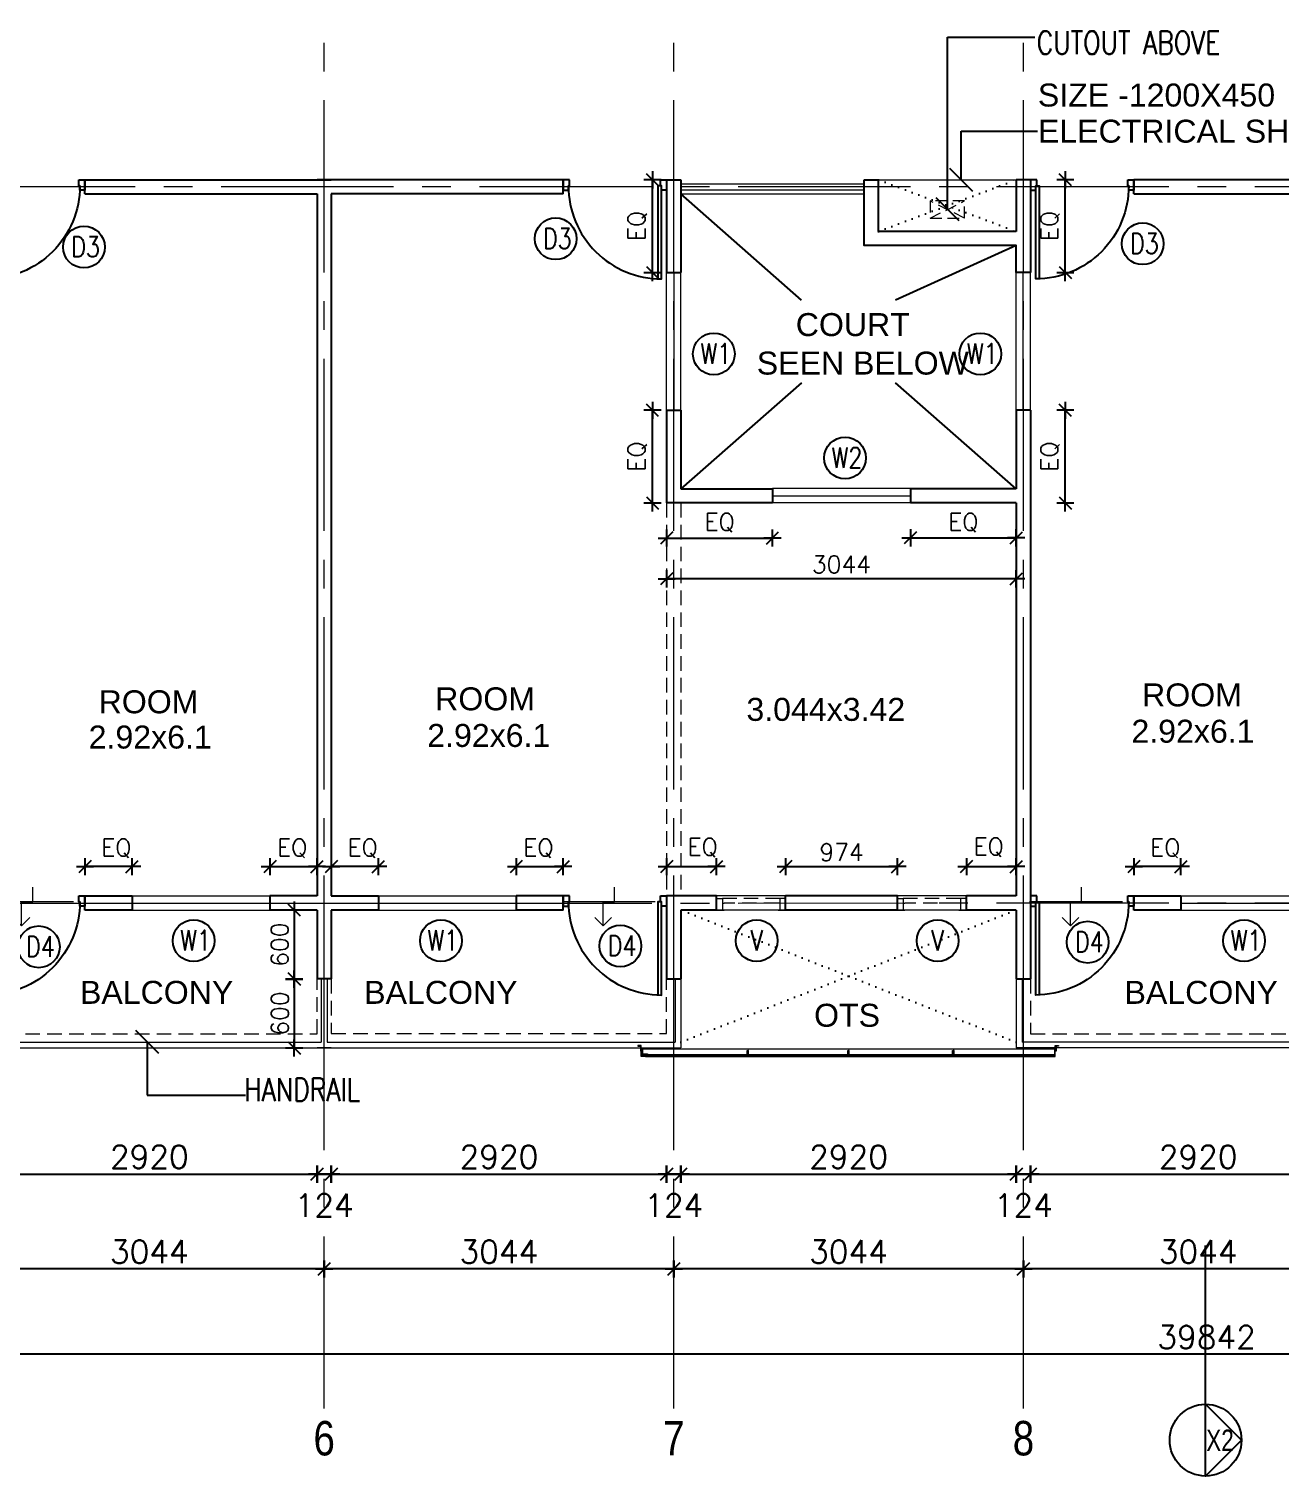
# Model space of a CAD drawing. Header units: inches. Extents: x -234845 to -176446, y -524542 to -442800.
# Drawn here: x -213584 to -202691, y -489411 to -476812 of the extents above; entities that cross this region are included whole.
import ezdxf
from ezdxf.enums import TextEntityAlignment as Align

# ---------------------------------------------------------------- set-up
doc = ezdxf.new("R2010")
doc.units = ezdxf.units.IN
doc.header["$MEASUREMENT"] = 0
doc.header["$PDMODE"] = 34
doc.header["$PDSIZE"] = -10
for name, pattern in [('CENTER2', [1.125, 0.75, -0.125, 0.125, -0.125]), ('DASHED', [19.05, 12.7, -6.35]), ('DOT2', [0.125, 0, -0.125]), ('HIDDEN', [0.375, 0.25, -0.125])]:
    doc.linetypes.add(name, pattern=pattern)
for name, color, linetype in [('ADOOR', 14, 'Continuous'), ('arrow', 23, 'Continuous'), ('Dim dotted', 30, 'Continuous'), ('Dimension', 10, 'Continuous'), ('DOOR', 34, 'Continuous'), ('GA', 4, 'Continuous'), ('GFRG PANELS', 4, 'Continuous'), ('GRID-TAGS', 31, 'Continuous'), ('MISC', 2, 'Continuous'), ('rail', 11, 'Continuous'), ('SECTIONS', 22, 'Continuous'), ('win tag', 144, 'Continuous')]:
    doc.layers.add(name, color=color, linetype=linetype)
for name, color, linetype, lineweight in [('DIM', 20, 'Continuous', 25), ('Grid', 254, 'Continuous', 15), ('TEXT', 32, 'Continuous', 18), ('win', 14, 'Continuous', 13)]:
    doc.layers.add(name, color=color, linetype=linetype, lineweight=lineweight)
doc.styles.add('ARIAL', font='arial.ttf')
doc.styles.add('RMTXT', font='romans.shx')
doc.styles.get("Standard").update_dxf_attribs({"font": 'arial.ttf'})
doc.styles.add('style1', font='romans.shx', dxfattribs={"width": 0.8})
doc.dimstyles.new('ELEV-DIM', dxfattribs={"dimtxt": 150, "dimasz": 1, "dimexe": 100, "dimexo": 150, "dimgap": 50, "dimtad": 1, "dimdec": 0, "dimzin": 0, "dimdsep": 46, "dimtxsty": 'RMTXT', "dimblk": 'ARH4', "dimcen": 0.09375, "dimdle": 100, "dimse1": 1, "dimse2": 1, "dimclrd": 256, "dimclre": 256, "dimclrt": 151, "dimadec": 0, "dimazin": 0, "dimtfac": 50, "dimtdec": 0, "dimtofl": 0, "dimtmove": 2, "dimatfit": 3, "dimldrblk": 'OBLIQUE', "dimfxl": 1, "dimtolj": 1, "dimtzin": 0, "dimlwd": -1, "dimlwe": -1, "dimarcsym": 0})

# ---------------------------------------------------------------- blocks, each defined once
blk = doc.blocks.new('D1000')
at = {"layer": 'DOOR'}
for points in [[(0, 940), (0, 1000), (100, 1000), (100, 950), (60, 950), (60, 940)], [(0, 60), (0, 0), (100, 0), (100, 50), (60, 50), (60, 60)]]:
    blk.add_lwpolyline(points, close=True, dxfattribs=at)
blk.add_lwpolyline([(60, 950, -0.414214), (960, 50), (60, 50), (60, 85), (959, 85)], format="xyb", dxfattribs=at)
blk = doc.blocks.new('W')
at = {"layer": 'win'}
for p, q in [((600, 124), (-600, 124)), ((600, 59), (-600, 59)), ((600, 0), (-600, 0))]:
    blk.add_line(p, q, dxfattribs=at)
blk = doc.blocks.new('ARH4')
for p, q in [((0, -75), (0, 75)), ((-53.033, -53.033), (53.033, 53.033)), ((75, 0), (-75, 0))]:
    blk.add_line(p, q)
blk = doc.blocks.new('*D583')
at = {"layer": 'DEFPOINTS', "color": 0, "transparency": 16777216}
for p in [(-183410, -485733), (-223252, -488267), (-223252, -488351)]:
    blk.add_point(p, dxfattribs=at)
at = {"layer": 'Dimension', "transparency": 16777216}
blk.add_line((-183411, -488351), (-223251, -488351), dxfattribs=at)
at = {"layer": 'Dimension', "transparency": 16777216, "rotation": 180}
blk.add_blockref('ARH4', (-223252, -488351), dxfattribs=at)
at = {"layer": 'Dimension', "transparency": 16777216}
blk.add_blockref('ARH4', (-183410, -488351), dxfattribs=at)
at = {"layer": 'Dimension', "color": 151, "lineweight": 0, "transparency": 16777216, "insert": (-203331, -488201), "char_height": 200, "attachment_point": 5, "style": 'RMTXT'}
blk.add_mtext('\\A1;39842', dxfattribs=at)
blk = doc.blocks.new('_Oblique')
at = {"color": 0, "linetype": 'ByBlock', "lineweight": -2}
blk.add_line((-0.5, -0.5), (0.5, 0.5), dxfattribs=at)
blk = doc.blocks.new('*D591')
at = {"layer": 'DEFPOINTS', "color": 0, "transparency": 16777216}
for p in [(-201882, -484865), (-204926, -485878), (-204926, -487608)]:
    blk.add_point(p, dxfattribs=at)
at = {"layer": 'Dimension', "transparency": 16777216}
blk.add_line((-201883, -487608), (-204925, -487608), dxfattribs=at)
at = {"layer": 'Dimension', "transparency": 16777216, "rotation": 180}
blk.add_blockref('ARH4', (-204926, -487608), dxfattribs=at)
at = {"layer": 'Dimension', "transparency": 16777216}
blk.add_blockref('ARH4', (-201882, -487608), dxfattribs=at)
at = {"layer": 'Dimension', "color": 151, "lineweight": 0, "transparency": 16777216, "insert": (-203404, -487458), "char_height": 200, "attachment_point": 5, "style": 'RMTXT'}
blk.add_mtext('\\A1;3044', dxfattribs=at)
blk = doc.blocks.new('*D592')
at = {"layer": 'DEFPOINTS', "color": 0, "transparency": 16777216}
for p in [(-204926, -484865), (-207970, -485878), (-207970, -487608)]:
    blk.add_point(p, dxfattribs=at)
at = {"layer": 'Dimension', "transparency": 16777216}
blk.add_line((-204927, -487608), (-207969, -487608), dxfattribs=at)
at = {"layer": 'Dimension', "transparency": 16777216, "rotation": 180}
blk.add_blockref('ARH4', (-207970, -487608), dxfattribs=at)
at = {"layer": 'Dimension', "transparency": 16777216}
blk.add_blockref('ARH4', (-204926, -487608), dxfattribs=at)
at = {"layer": 'Dimension', "color": 151, "lineweight": 0, "transparency": 16777216, "insert": (-206448, -487458), "char_height": 200, "attachment_point": 5, "style": 'RMTXT'}
blk.add_mtext('\\A1;3044', dxfattribs=at)
blk = doc.blocks.new('*D593')
at = {"layer": 'DEFPOINTS', "color": 0, "transparency": 16777216}
for p in [(-207970, -484865), (-211014, -485878), (-211014, -487608)]:
    blk.add_point(p, dxfattribs=at)
at = {"layer": 'Dimension', "transparency": 16777216}
blk.add_line((-207971, -487608), (-211013, -487608), dxfattribs=at)
at = {"layer": 'Dimension', "transparency": 16777216, "rotation": 180}
blk.add_blockref('ARH4', (-211014, -487608), dxfattribs=at)
at = {"layer": 'Dimension', "transparency": 16777216}
blk.add_blockref('ARH4', (-207970, -487608), dxfattribs=at)
at = {"layer": 'Dimension', "color": 151, "lineweight": 0, "transparency": 16777216, "insert": (-209492, -487458), "char_height": 200, "attachment_point": 5, "style": 'RMTXT'}
blk.add_mtext('\\A1;3044', dxfattribs=at)
blk = doc.blocks.new('*D594')
at = {"layer": 'DEFPOINTS', "color": 0, "transparency": 16777216}
for p in [(-211014, -484865), (-214058, -485878), (-214058, -487608)]:
    blk.add_point(p, dxfattribs=at)
at = {"layer": 'Dimension', "transparency": 16777216}
blk.add_line((-211015, -487608), (-214057, -487608), dxfattribs=at)
at = {"layer": 'Dimension', "transparency": 16777216, "rotation": 180}
blk.add_blockref('ARH4', (-214058, -487608), dxfattribs=at)
at = {"layer": 'Dimension', "transparency": 16777216}
blk.add_blockref('ARH4', (-211014, -487608), dxfattribs=at)
at = {"layer": 'Dimension', "color": 151, "lineweight": 0, "transparency": 16777216, "insert": (-212536, -487458), "char_height": 200, "attachment_point": 5, "style": 'RMTXT'}
blk.add_mtext('\\A1;3044', dxfattribs=at)
blk = doc.blocks.new('A$C22EE04D7')
at = {"layer": 'ADOOR', "linetype": 'Continuous', "lineweight": 0, "ltscale": 10}
blk.add_line((600, 8), (4193, 8), dxfattribs=at)
blk.add_lwpolyline([(650, 58), (600, 58), (600, 8), (606, 8), (606, 52), (650, 52), (650, 58)], dxfattribs=at)
at = {"layer": 'Dimension', "color": 2, "lineweight": 0}
for points in [[(587, 30), (593, 30), (593, -20), (565, -20), (565, -14), (587, -14), (587, 30)], [(633, 75), (593, 75), (593, 0), (633, 0), (633, 7), (600, 7), (600, 68), (633, 68), (633, 75)], [(1516, 24), (1522, 24), (1522, 74), (1494, 74), (1494, 68), (1516, 68), (1516, 24)], [(1528, 24), (1522, 24), (1522, 74), (1550, 74), (1550, 68), (1528, 68), (1528, 24)], [(2394, 24), (2400, 24), (2400, 74), (2372, 74), (2372, 68), (2394, 68), (2394, 24)], [(2406, 24), (2400, 24), (2400, 74), (2428, 74), (2428, 68), (2406, 68), (2406, 24)], [(3306, 24), (3312, 24), (3312, 74), (3284, 74), (3284, 68), (3306, 68), (3306, 24)], [(3318, 24), (3312, 24), (3312, 74), (3340, 74), (3340, 68), (3318, 68), (3318, 24)], [(4160, 75), (4200, 75), (4200, 0), (4160, 0), (4160, 7), (4193, 7), (4193, 68), (4160, 68), (4160, 75)], [(4206, 30), (4200, 30), (4200, -20), (4228, -20), (4228, -14), (4206, -14), (4206, 30)]]:
    blk.add_lwpolyline(points, dxfattribs=at)
at = {"layer": 'Dimension', "lineweight": 0}
for points in [[(600, 58), (1516, 58), (1516, 68), (600, 68)], [(1528, 58), (2394, 58), (2394, 68), (1528, 68)], [(2406, 58), (3306, 58), (3306, 68), (2406, 68)], [(3318, 58), (4193, 58), (4193, 68), (3318, 68)]]:
    blk.add_lwpolyline(points, close=True, dxfattribs=at)
at = {"layer": 'MISC', "color": 8, "lineweight": 0}
blk.add_line((633, 75), (4162, 75), dxfattribs=at)
blk = doc.blocks.new('*D659')
at = {"layer": 'DEFPOINTS', "color": 0, "transparency": 16777216}
for p in [(-213996, -484483), (-211076, -484483), (-211076, -486782)]:
    blk.add_point(p, dxfattribs=at)
at = {"layer": 'Dimension', "transparency": 16777216}
blk.add_line((-213995, -486782), (-211077, -486782), dxfattribs=at)
at = {"layer": 'Dimension', "transparency": 16777216, "rotation": 180}
blk.add_blockref('ARH4', (-213996, -486782), dxfattribs=at)
at = {"layer": 'Dimension', "transparency": 16777216}
blk.add_blockref('ARH4', (-211076, -486782), dxfattribs=at)
at = {"layer": 'Dimension', "color": 151, "lineweight": 0, "transparency": 16777216, "insert": (-212536, -486632), "char_height": 200, "attachment_point": 5, "style": 'RMTXT'}
blk.add_mtext('\\A1;2920', dxfattribs=at)
blk = doc.blocks.new('*D660')
at = {"layer": 'DEFPOINTS', "color": 0, "transparency": 16777216}
for p in [(-211076, -484471), (-210952, -484483), (-210952, -486782)]:
    blk.add_point(p, dxfattribs=at)
at = {"layer": 'Dimension', "transparency": 16777216}
blk.add_line((-211075, -486782), (-210953, -486782), dxfattribs=at)
at = {"layer": 'Dimension', "transparency": 16777216, "rotation": 180}
blk.add_blockref('ARH4', (-211076, -486782), dxfattribs=at)
at = {"layer": 'Dimension', "transparency": 16777216}
blk.add_blockref('ARH4', (-210952, -486782), dxfattribs=at)
at = {"layer": 'Dimension', "color": 151, "lineweight": 0, "transparency": 16777216, "insert": (-211014, -487055), "char_height": 200, "attachment_point": 5, "style": 'RMTXT'}
blk.add_mtext('\\A1;124', dxfattribs=at)
blk = doc.blocks.new('*D661')
at = {"layer": 'DEFPOINTS', "color": 0, "transparency": 16777216}
for p in [(-210952, -484483), (-208032, -484483), (-208032, -486782)]:
    blk.add_point(p, dxfattribs=at)
at = {"layer": 'Dimension', "transparency": 16777216}
blk.add_line((-210951, -486782), (-208033, -486782), dxfattribs=at)
at = {"layer": 'Dimension', "transparency": 16777216, "rotation": 180}
blk.add_blockref('ARH4', (-210952, -486782), dxfattribs=at)
at = {"layer": 'Dimension', "transparency": 16777216}
blk.add_blockref('ARH4', (-208032, -486782), dxfattribs=at)
at = {"layer": 'Dimension', "color": 151, "lineweight": 0, "transparency": 16777216, "insert": (-209492, -486632), "char_height": 200, "attachment_point": 5, "style": 'RMTXT'}
blk.add_mtext('\\A1;2920', dxfattribs=at)
blk = doc.blocks.new('*D662')
at = {"layer": 'DEFPOINTS', "color": 0, "transparency": 16777216}
for p in [(-208032, -484471), (-207908, -484483), (-207908, -486782)]:
    blk.add_point(p, dxfattribs=at)
at = {"layer": 'Dimension', "transparency": 16777216}
blk.add_line((-208031, -486782), (-207909, -486782), dxfattribs=at)
at = {"layer": 'Dimension', "transparency": 16777216, "rotation": 180}
blk.add_blockref('ARH4', (-208032, -486782), dxfattribs=at)
at = {"layer": 'Dimension', "transparency": 16777216}
blk.add_blockref('ARH4', (-207908, -486782), dxfattribs=at)
at = {"layer": 'Dimension', "color": 151, "lineweight": 0, "transparency": 16777216, "insert": (-207970, -487055), "char_height": 200, "attachment_point": 5, "style": 'RMTXT'}
blk.add_mtext('\\A1;124', dxfattribs=at)
blk = doc.blocks.new('*D663')
at = {"layer": 'DEFPOINTS', "color": 0, "transparency": 16777216}
for p in [(-207908, -484483), (-204988, -484483), (-204988, -486782)]:
    blk.add_point(p, dxfattribs=at)
at = {"layer": 'Dimension', "transparency": 16777216}
blk.add_line((-207907, -486782), (-204989, -486782), dxfattribs=at)
at = {"layer": 'Dimension', "transparency": 16777216, "rotation": 180}
blk.add_blockref('ARH4', (-207908, -486782), dxfattribs=at)
at = {"layer": 'Dimension', "transparency": 16777216}
blk.add_blockref('ARH4', (-204988, -486782), dxfattribs=at)
at = {"layer": 'Dimension', "color": 151, "lineweight": 0, "transparency": 16777216, "insert": (-206448, -486632), "char_height": 200, "attachment_point": 5, "style": 'RMTXT'}
blk.add_mtext('\\A1;2920', dxfattribs=at)
blk = doc.blocks.new('*D664')
at = {"layer": 'DEFPOINTS', "color": 0, "transparency": 16777216}
for p in [(-204988, -484471), (-204864, -484483), (-204864, -486782)]:
    blk.add_point(p, dxfattribs=at)
at = {"layer": 'Dimension', "transparency": 16777216}
blk.add_line((-204987, -486782), (-204865, -486782), dxfattribs=at)
at = {"layer": 'Dimension', "transparency": 16777216, "rotation": 180}
blk.add_blockref('ARH4', (-204988, -486782), dxfattribs=at)
at = {"layer": 'Dimension', "transparency": 16777216}
blk.add_blockref('ARH4', (-204864, -486782), dxfattribs=at)
at = {"layer": 'Dimension', "color": 151, "lineweight": 0, "transparency": 16777216, "insert": (-204926, -487055), "char_height": 200, "attachment_point": 5, "style": 'RMTXT'}
blk.add_mtext('\\A1;124', dxfattribs=at)
blk = doc.blocks.new('*D665')
at = {"layer": 'DEFPOINTS', "color": 0, "transparency": 16777216}
for p in [(-204864, -484483), (-201944, -484483), (-201944, -486782)]:
    blk.add_point(p, dxfattribs=at)
at = {"layer": 'Dimension', "transparency": 16777216}
blk.add_line((-204863, -486782), (-201945, -486782), dxfattribs=at)
at = {"layer": 'Dimension', "transparency": 16777216, "rotation": 180}
blk.add_blockref('ARH4', (-204864, -486782), dxfattribs=at)
at = {"layer": 'Dimension', "transparency": 16777216}
blk.add_blockref('ARH4', (-201944, -486782), dxfattribs=at)
at = {"layer": 'Dimension', "color": 151, "lineweight": 0, "transparency": 16777216, "insert": (-203404, -486632), "char_height": 200, "attachment_point": 5, "style": 'RMTXT'}
blk.add_mtext('\\A1;2920', dxfattribs=at)
blk = doc.blocks.new('*D702')
at = {"layer": 'DEFPOINTS', "color": 0, "transparency": 16777216}
for p in [(-211076, -484484), (-211274, -485084), (-211076, -485084)]:
    blk.add_point(p, dxfattribs=at)
at = {"layer": 'Dim dotted', "transparency": 16777216}
blk.add_line((-211274, -484485), (-211274, -485083), dxfattribs=at)
for p, rotation in [((-211274, -484484), 90), ((-211274, -485084), 270)]:
    blk.add_blockref('ARH4', p, dxfattribs=dict(at, rotation=rotation))
at = {"layer": 'Dim dotted', "color": 151, "transparency": 16777216, "insert": (-211401, -484784), "char_height": 150, "attachment_point": 5, "rotation": 90, "style": 'RMTXT'}
blk.add_mtext('\\A1;600', dxfattribs=at)
blk = doc.blocks.new('*D703')
at = {"layer": 'DEFPOINTS', "color": 0, "transparency": 16777216}
for p in [(-211076, -485084), (-211274, -485684), (-211076, -485684)]:
    blk.add_point(p, dxfattribs=at)
at = {"layer": 'Dim dotted', "transparency": 16777216}
blk.add_line((-211274, -485085), (-211274, -485683), dxfattribs=at)
for p, rotation in [((-211274, -485084), 90), ((-211274, -485684), 270)]:
    blk.add_blockref('ARH4', p, dxfattribs=dict(at, rotation=rotation))
at = {"layer": 'Dim dotted', "color": 151, "transparency": 16777216, "insert": (-211399, -485384), "char_height": 150, "attachment_point": 5, "rotation": 90, "style": 'RMTXT'}
blk.add_mtext('\\A1;600', dxfattribs=at)
blk = doc.blocks.new('*D731')
at = {"layer": 'DEFPOINTS', "color": 0, "transparency": 16777216}
for p in [(-204816, -480132), (-204561, -480132), (-204816, -480939)]:
    blk.add_point(p, dxfattribs=at)
at = {"layer": 'Dim dotted', "transparency": 16777216}
blk.add_line((-204561, -480938), (-204561, -480133), dxfattribs=at)
for p, rotation in [((-204561, -480132), 90), ((-204561, -480939), 270)]:
    blk.add_blockref('ARH4', p, dxfattribs=dict(at, rotation=rotation))
at = {"layer": 'Dim dotted', "color": 151, "transparency": 16777216, "insert": (-204693, -480535), "char_height": 150, "attachment_point": 5, "rotation": 90, "style": 'RMTXT'}
blk.add_mtext('\\A1;EQ', dxfattribs=at)
blk = doc.blocks.new('*D732')
at = {"layer": 'DEFPOINTS', "color": 0, "transparency": 16777216}
for p in [(-204816, -478125), (-204561, -478125), (-204816, -478932)]:
    blk.add_point(p, dxfattribs=at)
at = {"layer": 'Dim dotted', "transparency": 16777216}
blk.add_line((-204561, -478931), (-204561, -478126), dxfattribs=at)
for p, rotation in [((-204561, -478125), 90), ((-204561, -478932), 270)]:
    blk.add_blockref('ARH4', p, dxfattribs=dict(at, rotation=rotation))
at = {"layer": 'Dim dotted', "color": 151, "transparency": 16777216, "insert": (-204693, -478528), "char_height": 150, "attachment_point": 5, "rotation": 90, "style": 'RMTXT'}
blk.add_mtext('\\A1;EQ', dxfattribs=at)
blk = doc.blocks.new('*D733')
at = {"layer": 'DEFPOINTS', "color": 0, "transparency": 16777216}
for p in [(-208155, -480132), (-207988, -480132), (-207862, -480939)]:
    blk.add_point(p, dxfattribs=at)
at = {"layer": 'Dim dotted', "transparency": 16777216}
blk.add_line((-208155, -480938), (-208155, -480133), dxfattribs=at)
for p, rotation in [((-208155, -480132), 90), ((-208155, -480939), 270)]:
    blk.add_blockref('ARH4', p, dxfattribs=dict(at, rotation=rotation))
at = {"layer": 'Dim dotted', "color": 151, "transparency": 16777216, "insert": (-208287, -480535), "char_height": 150, "attachment_point": 5, "rotation": 90, "style": 'RMTXT'}
blk.add_mtext('\\A1;EQ', dxfattribs=at)
blk = doc.blocks.new('*D734')
at = {"layer": 'DEFPOINTS', "color": 0, "transparency": 16777216}
for p in [(-208410, -478125), (-208155, -478125), (-208410, -478932)]:
    blk.add_point(p, dxfattribs=at)
at = {"layer": 'Dim dotted', "transparency": 16777216}
blk.add_line((-208155, -478931), (-208155, -478126), dxfattribs=at)
for p, rotation in [((-208155, -478125), 90), ((-208155, -478932), 270)]:
    blk.add_blockref('ARH4', p, dxfattribs=dict(at, rotation=rotation))
at = {"layer": 'Dim dotted', "color": 151, "transparency": 16777216, "insert": (-208287, -478528), "char_height": 150, "attachment_point": 5, "rotation": 90, "style": 'RMTXT'}
blk.add_mtext('\\A1;EQ', dxfattribs=at)
blk = doc.blocks.new('A$C0E977AF4')
at = {"layer": 'TEXT', "color": 3, "linetype": 'DASHED', "ltscale": 8}
for p, q in [((23748, -9813), (24048, -9663)), ((24048, -9813), (23748, -9663)), ((36992, -15712), (36842, -15012)), ((36992, -15012), (36842, -15712))]:
    blk.add_line(p, q, dxfattribs=at)
for points in [[(24048, -9663), (23748, -9663), (23748, -9813), (24048, -9813)], [(36842, -15012), (36842, -15712), (36992, -15712), (36992, -15012)]]:
    blk.add_lwpolyline(points, close=True, dxfattribs=at)
blk = doc.blocks.new('*D747')
at = {"layer": 'DEFPOINTS', "color": 0, "transparency": 16777216}
for p in [(-211076, -484105), (-211486, -484360), (-211076, -484360)]:
    blk.add_point(p, dxfattribs=at)
at = {"layer": 'Dim dotted', "transparency": 16777216}
blk.add_line((-211485, -484105), (-211077, -484105), dxfattribs=at)
at = {"layer": 'Dim dotted', "transparency": 16777216, "rotation": 180}
blk.add_blockref('ARH4', (-211486, -484105), dxfattribs=at)
at = {"layer": 'Dim dotted', "transparency": 16777216}
blk.add_blockref('ARH4', (-211076, -484105), dxfattribs=at)
at = {"layer": 'Dim dotted', "color": 151, "transparency": 16777216, "insert": (-211292, -483946), "char_height": 150, "attachment_point": 5, "style": 'RMTXT'}
blk.add_mtext('\\A1;EQ', dxfattribs=at)
blk = doc.blocks.new('*D748')
at = {"layer": 'DEFPOINTS', "color": 0, "transparency": 16777216}
for p in [(-213096, -484105), (-213096, -484360), (-212686, -484360)]:
    blk.add_point(p, dxfattribs=at)
at = {"layer": 'Dim dotted', "transparency": 16777216}
blk.add_line((-212687, -484105), (-213095, -484105), dxfattribs=at)
at = {"layer": 'Dim dotted', "transparency": 16777216, "rotation": 180}
blk.add_blockref('ARH4', (-213096, -484105), dxfattribs=at)
at = {"layer": 'Dim dotted', "transparency": 16777216}
blk.add_blockref('ARH4', (-212686, -484105), dxfattribs=at)
at = {"layer": 'Dim dotted', "color": 151, "transparency": 16777216, "insert": (-212823, -483946), "char_height": 150, "attachment_point": 5, "style": 'RMTXT'}
blk.add_mtext('\\A1;EQ', dxfattribs=at)
blk = doc.blocks.new('V')
at = {"layer": 'win'}
for p, q in [((300, 124), (-300, 124)), ((-300, 100), (-250, 100)), ((-300, 100), (-250, 100)), ((-300, 0), (-300, 100)), ((-300, 0), (-235, 0)), ((-235, 0), (-300, 0)), ((-250, 100), (-250, 60)), ((-250, 60), (-235, 60)), ((-250, 60), (-250, 0)), ((235, 0), (-235, 0)), ((250, 60), (235, 60)), ((300, 0), (235, 0)), ((235, 0), (300, 0)), ((300, 100), (250, 100)), ((300, 100), (250, 100)), ((250, 100), (250, 60)), ((250, 60), (250, 0)), ((300, 0), (300, 100))]:
    blk.add_line(p, q, dxfattribs=at)
at = {"layer": 'win', "linetype": 'HIDDEN', "ltscale": 500}
for p, q in [((250, 100), (-250, 100)), ((235, 60), (-235, 60))]:
    blk.add_line(p, q, dxfattribs=at)
blk = doc.blocks.new('*D749')
at = {"layer": 'DEFPOINTS', "color": 0, "transparency": 16777216}
for p in [(-204988, -484105), (-205422, -484360), (-204988, -484360)]:
    blk.add_point(p, dxfattribs=at)
at = {"layer": 'Dim dotted', "transparency": 16777216}
blk.add_line((-205421, -484105), (-204989, -484105), dxfattribs=at)
at = {"layer": 'Dim dotted', "transparency": 16777216, "rotation": 180}
blk.add_blockref('ARH4', (-205422, -484105), dxfattribs=at)
at = {"layer": 'Dim dotted', "transparency": 16777216}
blk.add_blockref('ARH4', (-204988, -484105), dxfattribs=at)
at = {"layer": 'Dim dotted', "color": 151, "transparency": 16777216, "insert": (-205229, -483937), "char_height": 150, "attachment_point": 5, "style": 'RMTXT'}
blk.add_mtext('\\A1;EQ', dxfattribs=at)
blk = doc.blocks.new('*D750')
at = {"layer": 'DEFPOINTS', "color": 0, "transparency": 16777216}
for p in [(-207597, -484105), (-208032, -484348), (-207597, -484402)]:
    blk.add_point(p, dxfattribs=at)
at = {"layer": 'Dim dotted', "transparency": 16777216}
blk.add_line((-208031, -484105), (-207598, -484105), dxfattribs=at)
at = {"layer": 'Dim dotted', "transparency": 16777216, "rotation": 180}
blk.add_blockref('ARH4', (-208032, -484105), dxfattribs=at)
at = {"layer": 'Dim dotted', "transparency": 16777216}
blk.add_blockref('ARH4', (-207597, -484105), dxfattribs=at)
at = {"layer": 'Dim dotted', "color": 151, "transparency": 16777216, "insert": (-207719, -483940), "char_height": 150, "attachment_point": 5, "style": 'RMTXT'}
blk.add_mtext('\\A1;EQ', dxfattribs=at)
blk = doc.blocks.new('*D751')
at = {"layer": 'DEFPOINTS', "color": 0, "transparency": 16777216}
for p in [(-206022, -484105), (-206996, -484433), (-206022, -484453)]:
    blk.add_point(p, dxfattribs=at)
at = {"layer": 'Dim dotted', "transparency": 16777216}
blk.add_line((-206995, -484105), (-206023, -484105), dxfattribs=at)
at = {"layer": 'Dim dotted', "transparency": 16777216, "rotation": 180}
blk.add_blockref('ARH4', (-206996, -484105), dxfattribs=at)
at = {"layer": 'Dim dotted', "transparency": 16777216}
blk.add_blockref('ARH4', (-206022, -484105), dxfattribs=at)
at = {"layer": 'Dim dotted', "color": 151, "transparency": 16777216, "insert": (-206509, -483980), "char_height": 150, "attachment_point": 5, "style": 'RMTXT'}
blk.add_mtext('\\A1;974', dxfattribs=at)
blk = doc.blocks.new('*D752')
at = {"layer": 'DEFPOINTS', "color": 0, "transparency": 16777216}
for p in [(-208932, -484105), (-209342, -484360), (-208932, -484360)]:
    blk.add_point(p, dxfattribs=at)
at = {"layer": 'Dim dotted', "transparency": 16777216}
blk.add_line((-209341, -484105), (-208933, -484105), dxfattribs=at)
at = {"layer": 'Dim dotted', "transparency": 16777216, "rotation": 180}
blk.add_blockref('ARH4', (-209342, -484105), dxfattribs=at)
at = {"layer": 'Dim dotted', "transparency": 16777216}
blk.add_blockref('ARH4', (-208932, -484105), dxfattribs=at)
at = {"layer": 'Dim dotted', "color": 151, "transparency": 16777216, "insert": (-209148, -483946), "char_height": 150, "attachment_point": 5, "style": 'RMTXT'}
blk.add_mtext('\\A1;EQ', dxfattribs=at)
blk = doc.blocks.new('*D753')
at = {"layer": 'DEFPOINTS', "color": 0, "transparency": 16777216}
for p in [(-210952, -484105), (-210952, -484360), (-210542, -484360)]:
    blk.add_point(p, dxfattribs=at)
at = {"layer": 'Dim dotted', "transparency": 16777216}
blk.add_line((-210543, -484105), (-210951, -484105), dxfattribs=at)
at = {"layer": 'Dim dotted', "transparency": 16777216, "rotation": 180}
blk.add_blockref('ARH4', (-210952, -484105), dxfattribs=at)
at = {"layer": 'Dim dotted', "transparency": 16777216}
blk.add_blockref('ARH4', (-210542, -484105), dxfattribs=at)
at = {"layer": 'Dim dotted', "color": 151, "transparency": 16777216, "insert": (-210679, -483946), "char_height": 150, "attachment_point": 5, "style": 'RMTXT'}
blk.add_mtext('\\A1;EQ', dxfattribs=at)
blk = doc.blocks.new('*D755')
at = {"layer": 'DEFPOINTS', "color": 0, "transparency": 16777216}
for p in [(-203964, -484105), (-203964, -484360), (-203554, -484360)]:
    blk.add_point(p, dxfattribs=at)
at = {"layer": 'Dim dotted', "transparency": 16777216}
blk.add_line((-203555, -484105), (-203963, -484105), dxfattribs=at)
at = {"layer": 'Dim dotted', "transparency": 16777216, "rotation": 180}
blk.add_blockref('ARH4', (-203964, -484105), dxfattribs=at)
at = {"layer": 'Dim dotted', "transparency": 16777216}
blk.add_blockref('ARH4', (-203554, -484105), dxfattribs=at)
at = {"layer": 'Dim dotted', "color": 151, "transparency": 16777216, "insert": (-203691, -483946), "char_height": 150, "attachment_point": 5, "style": 'RMTXT'}
blk.add_mtext('\\A1;EQ', dxfattribs=at)
blk = doc.blocks.new('*D764')
at = {"layer": 'DEFPOINTS', "color": 0, "transparency": 16777216}
for p in [(-205910, -480938), (-204988, -481066), (-204988, -481243)]:
    blk.add_point(p, dxfattribs=at)
at = {"layer": 'Dim dotted', "transparency": 16777216}
blk.add_line((-205909, -481243), (-204989, -481243), dxfattribs=at)
at = {"layer": 'Dim dotted', "transparency": 16777216, "rotation": 180}
blk.add_blockref('ARH4', (-205910, -481243), dxfattribs=at)
at = {"layer": 'Dim dotted', "transparency": 16777216}
blk.add_blockref('ARH4', (-204988, -481243), dxfattribs=at)
at = {"layer": 'Dim dotted', "color": 151, "transparency": 16777216, "insert": (-205449, -481111), "char_height": 150, "attachment_point": 5, "style": 'RMTXT'}
blk.add_mtext('\\A1;EQ', dxfattribs=at)
blk = doc.blocks.new('*D765')
at = {"layer": 'DEFPOINTS', "color": 0, "transparency": 16777216}
for p in [(-208032, -480853), (-207110, -480915), (-207110, -481244)]:
    blk.add_point(p, dxfattribs=at)
at = {"layer": 'Dim dotted', "transparency": 16777216}
blk.add_line((-208031, -481244), (-207111, -481244), dxfattribs=at)
at = {"layer": 'Dim dotted', "transparency": 16777216, "rotation": 180}
blk.add_blockref('ARH4', (-208032, -481244), dxfattribs=at)
at = {"layer": 'Dim dotted', "transparency": 16777216}
blk.add_blockref('ARH4', (-207110, -481244), dxfattribs=at)
at = {"layer": 'Dim dotted', "color": 151, "transparency": 16777216, "insert": (-207571, -481111), "char_height": 150, "attachment_point": 5, "style": 'RMTXT'}
blk.add_mtext('\\A1;EQ', dxfattribs=at)
blk = doc.blocks.new('*D920')
at = {"layer": 'DEFPOINTS', "color": 0, "transparency": 16777216}
for p in [(-208032, -481599), (-208032, -482040), (-204988, -482040)]:
    blk.add_point(p, dxfattribs=at)
at = {"layer": 'Dim dotted', "transparency": 16777216}
blk.add_line((-204989, -481599), (-208031, -481599), dxfattribs=at)
at = {"layer": 'Dim dotted', "transparency": 16777216, "rotation": 180}
blk.add_blockref('ARH4', (-208032, -481599), dxfattribs=at)
at = {"layer": 'Dim dotted', "transparency": 16777216}
blk.add_blockref('ARH4', (-204988, -481599), dxfattribs=at)
at = {"layer": 'Dim dotted', "color": 151, "transparency": 16777216, "insert": (-206510, -481474), "char_height": 150, "attachment_point": 5, "style": 'RMTXT'}
blk.add_mtext('\\A1;3044', dxfattribs=at)
blk = doc.blocks.new('A$C31256860')
at = {"layer": 'TEXT'}
for p, q in [((129, 0), (0, 0)), ((129, -98), (129, 0)), ((337, -98), (129, -98)), ((337, -98), (264, -25)), ((337, -98), (264, -170))]:
    blk.add_line(p, q, dxfattribs=at)

msp = doc.modelspace()

# ---------------------------------------------------------------- linework, layer by layer
at = {"layer": 'ADOOR', "lineweight": 0}
for p, q in [((-207908, -478248.6), (-206312, -478248.6)), ((-213195, -484412.6), (-214005, -484412.6)), ((-208131, -484411.8), (-208941, -484411.8)), ((-204063, -484412.6), (-204873, -484412.6))]:
    msp.add_line(p, q, dxfattribs=at)
at = {"layer": 'ADOOR', "linetype": 'DASHED', "lineweight": 0, "ltscale": 10}
for p, q in [((-208032, -480938.6), (-208032, -484358.6)), ((-207908, -480938.6), (-207908, -484358.6))]:
    msp.add_line(p, q, dxfattribs=at)
at = {"layer": 'ADOOR', "lineweight": 0}
msp.add_lwpolyline([(-206188, -478124.6), (-204988, -478124.6)], dxfattribs=at)
at = {"layer": 'ADOOR', "linetype": 'DASHED', "lineweight": 0, "ltscale": 10}
for points in [[(-213996, -485083.5), (-213996, -485559.5), (-211076, -485559.5), (-211076, -485083.5)], [(-210952, -485082.6), (-210952, -485558.6), (-208032, -485558.6), (-208032, -485082.6)], [(-204864, -485083.5), (-204864, -485559.5), (-201944, -485559.5), (-201944, -485083.5)]]:
    msp.add_lwpolyline(points, dxfattribs=at)
at = {"layer": 'Dim dotted', "linetype": 'DOT2', "ltscale": 500}
for p, q in [((-206188, -478574.6), (-204988, -478124.6)), ((-206188, -478124.6), (-204988, -478574.6)), ((-204988, -485632.6), (-207908, -484482.6)), ((-207908, -485632.6), (-204988, -484482.6))]:
    msp.add_line(p, q, dxfattribs=at)
at = {"layer": 'Dim dotted', "color": 8, "ltscale": 500}
for p, q in [((-206856.6, -479172.6), (-207908, -478248.6)), ((-204988, -478698.6), (-206039.4, -479172.6)), ((-206857.8, -479891.7), (-207908, -480814.6)), ((-204988, -480814.6), (-206038.2, -479891.7))]:
    msp.add_line(p, q, dxfattribs=at)
at = {"layer": 'GFRG PANELS'}
for p, q in [((-213096, -478124.6), (-210952, -478124.6)), ((-213096, -478248.6), (-213096, -478124.6)), ((-208932, -478124.6), (-211076, -478124.6)), ((-208932, -478248.6), (-208932, -478124.6)), ((-208032, -478124.6), (-208032, -478931.2)), ((-208032, -478124.6), (-207908, -478124.6)), ((-207908, -478124.6), (-207908, -478931.2)), ((-206312, -478124.6), (-206188, -478124.6)), ((-204988, -478124.6), (-204988, -478574.6)), ((-204864, -478124.6), (-204988, -478124.6)), ((-204864, -478124.6), (-204864, -478931.2)), ((-199800, -478124.6), (-203964, -478124.6)), ((-203964, -478248.6), (-203964, -478124.6)), ((-213096, -478248.6), (-211076, -478248.6)), ((-211076, -478248.6), (-211076, -484358.6)), ((-210952, -478248.6), (-210952, -484358.6)), ((-208932, -478248.6), (-210952, -478248.6)), ((-203964, -478248.6), (-201944, -478248.6)), ((-208032, -478931.2), (-207908, -478931.2)), ((-204864, -478931.2), (-204988, -478931.2)), ((-208032, -480131.2), (-207908, -480131.2)), ((-208032, -480131.2), (-208032, -480938.6)), ((-207908, -480131.2), (-207908, -480814.6)), ((-204988, -480131.2), (-204988, -480814.6)), ((-204864, -480131.2), (-204988, -480131.2)), ((-204864, -480131.2), (-204864, -485082.6)), ((-207908, -480814.6), (-207110, -480814.6)), ((-207110, -480814.6), (-207110, -480938.6)), ((-204988, -480814.6), (-205910, -480814.6)), ((-205910, -480814.6), (-205910, -480938.6)), ((-207110, -480938.6), (-208032, -480938.6)), ((-204988, -480938.6), (-205910, -480938.6)), ((-204988, -480938.6), (-204988, -484358.6)), ((-213096, -484482.6), (-213096, -484358.6)), ((-213096, -484358.6), (-212686, -484358.6)), ((-212686, -484358.6), (-212686, -484482.6)), ((-211486, -484358.6), (-211486, -484482.6)), ((-211076, -484358.6), (-211486, -484358.6)), ((-210952, -484358.6), (-210542, -484358.6)), ((-210542, -484358.6), (-210542, -484482.6)), ((-209342, -484358.6), (-209342, -484482.6)), ((-208932, -484358.6), (-209342, -484358.6)), ((-208932, -484482.6), (-208932, -484358.6)), ((-208032, -484358.6), (-208032, -485082.6)), ((-207597, -484358.6), (-208032, -484358.6)), ((-207597, -484482.6), (-207597, -484358.6)), ((-206022.5, -484358.6), (-206997, -484358.6)), ((-206997, -484482.6), (-206997, -484358.6)), ((-206022.5, -484482.6), (-206022.5, -484358.6)), ((-204988, -484358.6), (-205422.5, -484358.6)), ((-205422.5, -484482.6), (-205422.5, -484358.6)), ((-203964, -484482.6), (-203964, -484358.6)), ((-203964, -484358.6), (-203554, -484358.6)), ((-203554, -484358.6), (-203554, -484482.6)), ((-212686, -484482.6), (-213096, -484482.6)), ((-211076, -484482.6), (-211486, -484482.6)), ((-211076, -484482.6), (-211076, -485082.6)), ((-210952, -484482.6), (-210952, -485082.6)), ((-210542, -484482.6), (-210952, -484482.6)), ((-208932, -484482.6), (-209342, -484482.6)), ((-207908, -484482.6), (-207908, -485082.6)), ((-207597, -484482.6), (-207908, -484482.6)), ((-206022.5, -484482.6), (-206997, -484482.6)), ((-204988, -484482.6), (-205422.5, -484482.6)), ((-204988, -484482.6), (-204988, -485082.6)), ((-203554, -484482.6), (-203964, -484482.6)), ((-210952, -485082.6), (-211076, -485082.6)), ((-208032, -485082.6), (-207908, -485082.6)), ((-204988, -485082.6), (-204864, -485082.6))]:
    msp.add_line(p, q, dxfattribs=at)
for points in [[(-204988, -478931.2), (-204988, -478698.6), (-206312, -478698.6), (-206312, -478124.6)], [(-204988, -478574.6), (-206188, -478574.6), (-206188, -478124.6)]]:
    msp.add_lwpolyline(points, dxfattribs=at)
at = {"layer": 'Grid', "linetype": 'CENTER2', "lineweight": 5, "ltscale": 2000}
for p, q in [((-211014, -485682.6), (-211014, -465709.6)), ((-207970, -485682.6), (-207970, -465709.6)), ((-204926, -485682.6), (-204926, -465709.6)), ((-183410, -478186.6), (-233183.3, -478186.6)), ((-183410, -484420.6), (-233183.4, -484429.1)), ((-211014, -488823.8), (-211014, -485682.6)), ((-207970, -488823.8), (-207970, -485682.6)), ((-204926, -488823.8), (-204926, -485682.6))]:
    msp.add_line(p, q, dxfattribs=at)
at = {"layer": 'rail', "lineweight": 5, "ltscale": 100}
for p, q in [((-207908, -478161.6), (-206312, -478161.6)), ((-207908, -478211.6), (-206312, -478211.6)), ((-211039, -485082.6), (-211039, -485632.6)), ((-210989, -485082.6), (-210989, -485632.6)), ((-207958, -485082.6), (-207958, -485632.6)), ((-207908, -485082.6), (-207908, -485682.6)), ((-204988, -485082.6), (-204988, -485682.6)), ((-204938, -485082.6), (-204938, -485632.6)), ((-214120, -485682.6), (-207908, -485682.6)), ((-214070, -485632.6), (-211039, -485632.6)), ((-210952, -485682.6), (-211076, -485682.6)), ((-210989, -485632.6), (-207958, -485632.6)), ((-198900, -485682.6), (-204988, -485682.6)), ((-201907, -485632.6), (-204938, -485632.6))]:
    msp.add_line(p, q, dxfattribs=at)
at = {"layer": 'SECTIONS', "color": 6}
msp.add_lwpolyline([(-203339.7, -488785.7), (-203027.1, -489098.2), (-203339.7, -489410.8), (-203339.7, -488785.7), (-203339.7, -487403.8)], dxfattribs=at)
msp.add_circle((-203339.7, -489098.2), 312.6, dxfattribs=at)
at = {"layer": 'win tag'}
for centre in [(-208998.3, -478638.8), (-203887, -478682.3), (-213105.5, -478710.7), (-207621.2, -479641.1), (-205301.2, -479641.1), (-206479, -480547.3), (-213498.3, -484802.9), (-212150.7, -484749.7), (-209997.4, -484749.7), (-208434.3, -484795.5), (-207248, -484749.7), (-205673, -484749.7), (-204366.3, -484762.3), (-203004.3, -484749.7)]:
    msp.add_circle(centre, 181.8, dxfattribs=at)

# ---------------------------------------------------------------- block references
msp.add_blockref('A$C0E977AF4', (-229486, -468646.6))
msp.add_blockref('A$C0E977AF4', (-229486, -468646.6))
at = {"layer": 'ADOOR', "zscale": 0.9000000000000007}
for p, xscale, yscale, rotation in [((-213996, -478124.6), 0.9000000000000007, 0.9000000000000007, 270), ((-208032, -478124.6), -0.9000000000000009, 0.9000000000000009, 90), ((-204864, -478124.6), 0.9000000000000007, 0.9000000000000007, 270)]:
    msp.add_blockref('D1000', p, dxfattribs=dict(at, xscale=xscale, yscale=yscale, rotation=rotation))
at = {"layer": 'ADOOR', "color": 6, "ltscale": 1000, "zscale": 0.9000000000000007}
for p, xscale, yscale, rotation in [((-213996, -484358.6), 0.9000000000000007, 0.9000000000000007, 270), ((-208032, -484358.6), -0.9000000000000009, 0.9000000000000009, 90), ((-204864, -484358.6), 0.9000000000000007, 0.9000000000000007, 270)]:
    msp.add_blockref('D1000', p, dxfattribs=dict(at, xscale=xscale, yscale=yscale, rotation=rotation))
at = {"layer": 'DIM', "rotation": 270}
for p in [(-213551.2, -484283.3), (-208487.2, -484282.5), (-204419.2, -484283.3)]:
    msp.add_blockref('A$C31256860', p, dxfattribs=at)
at = {"layer": 'GA', "lineweight": 0, "xscale": -1, "rotation": 180}
msp.add_blockref('A$C22EE04D7', (-208848, -485682.6), dxfattribs=at)
at = {"layer": 'win', "lineweight": 0, "xscale": -1, "rotation": 90}
msp.add_blockref('W', (-207908, -479531.2), dxfattribs=at)
at = {"layer": 'win', "lineweight": 0, "rotation": 270}
msp.add_blockref('W', (-204988, -479531.2), dxfattribs=at)
at = {"layer": 'win', "lineweight": 0}
msp.add_blockref('W', (-206510, -480937.8), dxfattribs=at)
at = {"layer": 'win', "lineweight": 0, "xscale": -1}
for p in [(-212086, -484482.6), (-209942, -484482.6), (-202954, -484482.6)]:
    msp.add_blockref('W', p, dxfattribs=at)
at = {"layer": 'win', "lineweight": 0, "zscale": 0.5}
for p in [(-207297, -484482.6), (-205722.5, -484482.6)]:
    msp.add_blockref('V', p, dxfattribs=at)

# ---------------------------------------------------------------- texts
at = {"layer": 'GRID-TAGS', "style": 'ARIAL', "width": 0.8}
for tag, p in [('6', (-211013.6, -489081.1)), ('7', (-207969.6, -489081.1)), ('8', (-204925.6, -489081.1))]:
    msp.add_attdef(tag, text='', height=300, dxfattribs=at).set_placement(p, align=Align.MIDDLE_CENTER)
at = {"layer": 'TEXT', "style": 'style1', "width": 0.8}
for s, p in [('CUTOUT ABOVE', (-204809.2, -477031.2)), ('HANDRAIL', (-211707.9, -486145.5))]:
    msp.add_text(s, height=200, dxfattribs=at).set_placement(p)
at = {"layer": 'TEXT'}
for s, p in [('SIZE -1200X450', (-204799.8, -477487.4)), ('ELECTRICAL SHAFT', (-204799.8, -477802)), ('COURT', (-206907.9, -479485.9)), ('SEEN BELOW', (-207247.5, -479821)), ('ROOM', (-203892.6, -482709.9)), ('ROOM', (-212977.2, -482769.9)), ('ROOM', (-210047.2, -482744.1)), ('3.044x3.42', (-207337.6, -482835.9)), ('2.92x6.1', (-213064.1, -483076.9)), ('2.92x6.1', (-210116.5, -483062.9)), ('2.92x6.1', (-203985.4, -483026.1)), ('BALCONY', (-213140, -485299.6)), ('BALCONY', (-210665.3, -485299.6)), ('BALCONY', (-204045.6, -485299.6)), ('OTS', (-206748.4, -485499.1))]:
    msp.add_text(s, height=200, dxfattribs=at).set_placement(p)
at = {"layer": 'TEXT', "style": 'ARIAL', "width": 0.75}
msp.add_text('X2', height=187.54, dxfattribs=at).set_placement((-203214.3, -489098.5), align=Align.MIDDLE)
at = {"layer": 'win tag', "style": 'style1', "width": 0.8}
for s, p in [('D3', (-213216.8, -478797.3)), ('D3', (-209109.5, -478725.5)), ('D3', (-203998.2, -478768.9)), ('W1', (-207739.3, -479727.7)), ('W1', (-205419.3, -479727.7)), ('W2', (-206597.1, -480634)), ('W1', (-212268.8, -484836.3)), ('W1', (-210115.4, -484836.3)), ('V', (-207303.5, -484836.3)), ('V', (-205728.5, -484836.3)), ('D4', (-204477.6, -484848.9)), ('W1', (-203122.4, -484836.3)), ('D4', (-213609.6, -484889.5)), ('D4', (-208545.6, -484882.2))]:
    msp.add_text(s, height=178.5, dxfattribs=at).set_placement(p)

# ---------------------------------------------------------------- dimensions: what is measured, and where the dimension line sits
at = {"layer": 'Dim dotted'}
for base, p1, p2, picture, middle in [((-208155, -478124.6), (-208409.8, -478931.6), (-208409.8, -478124.6), '*D734', (-208287.1, -478528.1)), ((-204560.9, -478124.6), (-204815.8, -478931.6), (-204815.8, -478124.6), '*D732', (-204693.1, -478528.1)), ((-208155, -480131.6), (-207861.8, -480938.6), (-207988.4, -480131.6), '*D733', (-208287.1, -480535.1)), ((-204560.9, -480131.6), (-204815.8, -480938.6), (-204815.8, -480131.6), '*D731', (-204693.1, -480535.1))]:
    dim = msp.add_linear_dim(base=base, p1=p1, p2=p2, angle=270, text='EQ', dimstyle='ELEV-DIM', override={"dimfxl": 50, "dimfxlon": 1}, dxfattribs=at)
    dim.commit()
    dim.dimension.update_dxf_attribs({"geometry": picture, "text_midpoint": middle})
for base, p1, p2, picture, middle in [((-207110, -481243.6), (-208032, -480853.2), (-207110, -480915.3), '*D765', (-207571, -481111.4)), ((-204988, -481242.7), (-205910, -480937.8), (-204988, -481066.1), '*D764', (-205449, -481110.6))]:
    dim = msp.add_linear_dim(base=base, p1=p1, p2=p2, text='EQ', dimstyle='ELEV-DIM', override={"dimfxl": 50, "dimfxlon": 1}, dxfattribs=at)
    dim.commit()
    dim.dimension.update_dxf_attribs({"geometry": picture, "text_midpoint": middle})
for base, p1, p2, picture, middle in [((-208032, -481599.1), (-204988, -482039.8), (-208032, -482039.8), '*D920', (-206510, -481474.1)), ((-206022.4886982, -484105.3191541), (-206995.9886982, -484432.6488275), (-206022.4886982, -484453.2118906), '*D751', (-206509.2386982, -483980.3191541))]:
    dim = msp.add_linear_dim(base=base, p1=p1, p2=p2, dimstyle='ELEV-DIM', override={"dimfxl": 50, "dimfxlon": 1}, dxfattribs=at)
    dim.commit()
    dim.dimension.update_dxf_attribs({"geometry": picture, "text_midpoint": middle})
for base, p1, p2, picture, middle in [((-213096, -484105.3), (-212686, -484359.5), (-213096, -484359.5), '*D748', (-212822.7, -483946.2)), ((-211076, -484105.3), (-211486, -484359.5), (-211076, -484359.5), '*D747', (-211292, -483946)), ((-210952, -484105.3), (-210542, -484359.5), (-210952, -484359.5), '*D753', (-210678.7, -483946.2)), ((-208932, -484105.3), (-209342, -484359.5), (-208932, -484359.5), '*D752', (-209148, -483946)), ((-203964, -484105.3), (-203554, -484359.5), (-203964, -484359.5), '*D755', (-203690.7, -483946.2))]:
    dim = msp.add_linear_dim(base=base, p1=p1, p2=p2, angle=180, text='EQ', dimstyle='ELEV-DIM', override={"dimfxl": 50, "dimfxlon": 1}, dxfattribs=at)
    dim.commit()
    dim.dimension.update_dxf_attribs({"geometry": picture, "text_midpoint": middle, "dimtype": 160})
for base, p1, p2, picture, middle in [((-207597, -484105.3), (-208032, -484347.7), (-207597, -484402.3), '*D750', (-207719.1, -483939.9)), ((-204988, -484105.3), (-205422.5, -484359.5), (-204988, -484359.5), '*D749', (-205228.9, -483937.1))]:
    dim = msp.add_linear_dim(base=base, p1=p1, p2=p2, text='EQ', dimstyle='ELEV-DIM', override={"dimfxl": 50, "dimfxlon": 1}, dxfattribs=at)
    dim.commit()
    dim.dimension.update_dxf_attribs({"geometry": picture, "text_midpoint": middle, "dimtype": 160})
dim = msp.add_linear_dim(base=(-211274.2, -485083.5), p1=(-211076, -484483.5), p2=(-211076, -485083.5), angle=90, dimstyle='ELEV-DIM', override={"dimfxl": 50, "dimfxlon": 1}, dxfattribs=at)
dim.commit()
dim.dimension.update_dxf_attribs({"geometry": '*D702', "text_midpoint": (-211401.2, -484783.5), "dimtype": 160})
dim = msp.add_linear_dim(base=(-211274.2, -485683.5), p1=(-211076, -485083.5), p2=(-211076, -485683.5), angle=90, dimstyle='ELEV-DIM', override={"dimfxl": 50, "dimfxlon": 1}, dxfattribs=at)
dim.commit()
dim.dimension.update_dxf_attribs({"geometry": '*D703', "text_midpoint": (-211399.2, -485383.5)})
at = {"layer": 'Dimension', "lineweight": 0}
for base, p1, p2, picture, middle in [((-211076, -486782.2), (-213996, -484482.6), (-211076, -484482.6), '*D659', (-212536, -486632.2)), ((-208032, -486782.2), (-210952, -484482.6), (-208032, -484482.6), '*D661', (-209492, -486632.2)), ((-204988, -486782.2), (-207908, -484482.6), (-204988, -484482.6), '*D663', (-206448, -486632.2)), ((-201944, -486782.2), (-204864, -484482.6), (-201944, -484482.6), '*D665', (-203404, -486632.2))]:
    dim = msp.add_linear_dim(base=base, p1=p1, p2=p2, dimstyle='ELEV-DIM', override={"dimtxt": 200}, dxfattribs=at)
    dim.commit()
    dim.dimension.update_dxf_attribs({"geometry": picture, "text_midpoint": middle})
for base, p1, p2, picture, middle in [((-210952, -486782.2), (-211076, -484470.7), (-210952, -484482.6), '*D660', (-211014, -487054.5)), ((-207908, -486782.2), (-208032, -484470.7), (-207908, -484482.6), '*D662', (-207970, -487054.5)), ((-204864, -486782.2), (-204988, -484470.7), (-204864, -484482.6), '*D664', (-204926, -487054.5))]:
    dim = msp.add_linear_dim(base=base, p1=p1, p2=p2, dimstyle='ELEV-DIM', override={"dimtxt": 200}, dxfattribs=at)
    dim.commit()
    dim.dimension.update_dxf_attribs({"geometry": picture, "text_midpoint": middle, "dimtype": 160})
for base, p1, p2, picture, middle in [((-214058, -487608.1), (-211014, -484864.7), (-214058, -485877.7), '*D594', (-212536, -487458.1)), ((-211014, -487608.1), (-207970, -484864.7), (-211014, -485877.7), '*D593', (-209492, -487458.1)), ((-207970, -487608.1), (-204926, -484864.7), (-207970, -485877.7), '*D592', (-206448, -487458.1)), ((-204926, -487608.1), (-201882, -484864.7), (-204926, -485877.7), '*D591', (-203404, -487458.1)), ((-223252, -488350.8), (-183410, -485732.6), (-223252, -488267.1), '*D583', (-203331, -488200.8))]:
    dim = msp.add_linear_dim(base=base, p1=p1, p2=p2, angle=180, dimstyle='ELEV-DIM', override={"dimtxt": 200}, dxfattribs=at)
    dim.commit()
    dim.dimension.update_dxf_attribs({"geometry": picture, "text_midpoint": middle})

# ---------------------------------------------------------------- leaders
at = {"layer": 'arrow'}
for points in [[(-205588, -478380.6), (-205588, -476882.1), (-204826.1, -476882.1)], [(-205469.1, -478124.6), (-205469.1, -477701.4), (-204802.6, -477701.4)], [(-212554.5, -485632.6), (-212554.5, -486094.6), (-211698.6, -486094.6)]]:
    msp.add_leader(points, dimstyle='ELEV-DIM', override={"dimasz": 200, "dimtad": 0}, dxfattribs=at)

doc.saveas('drawing.dxf')
